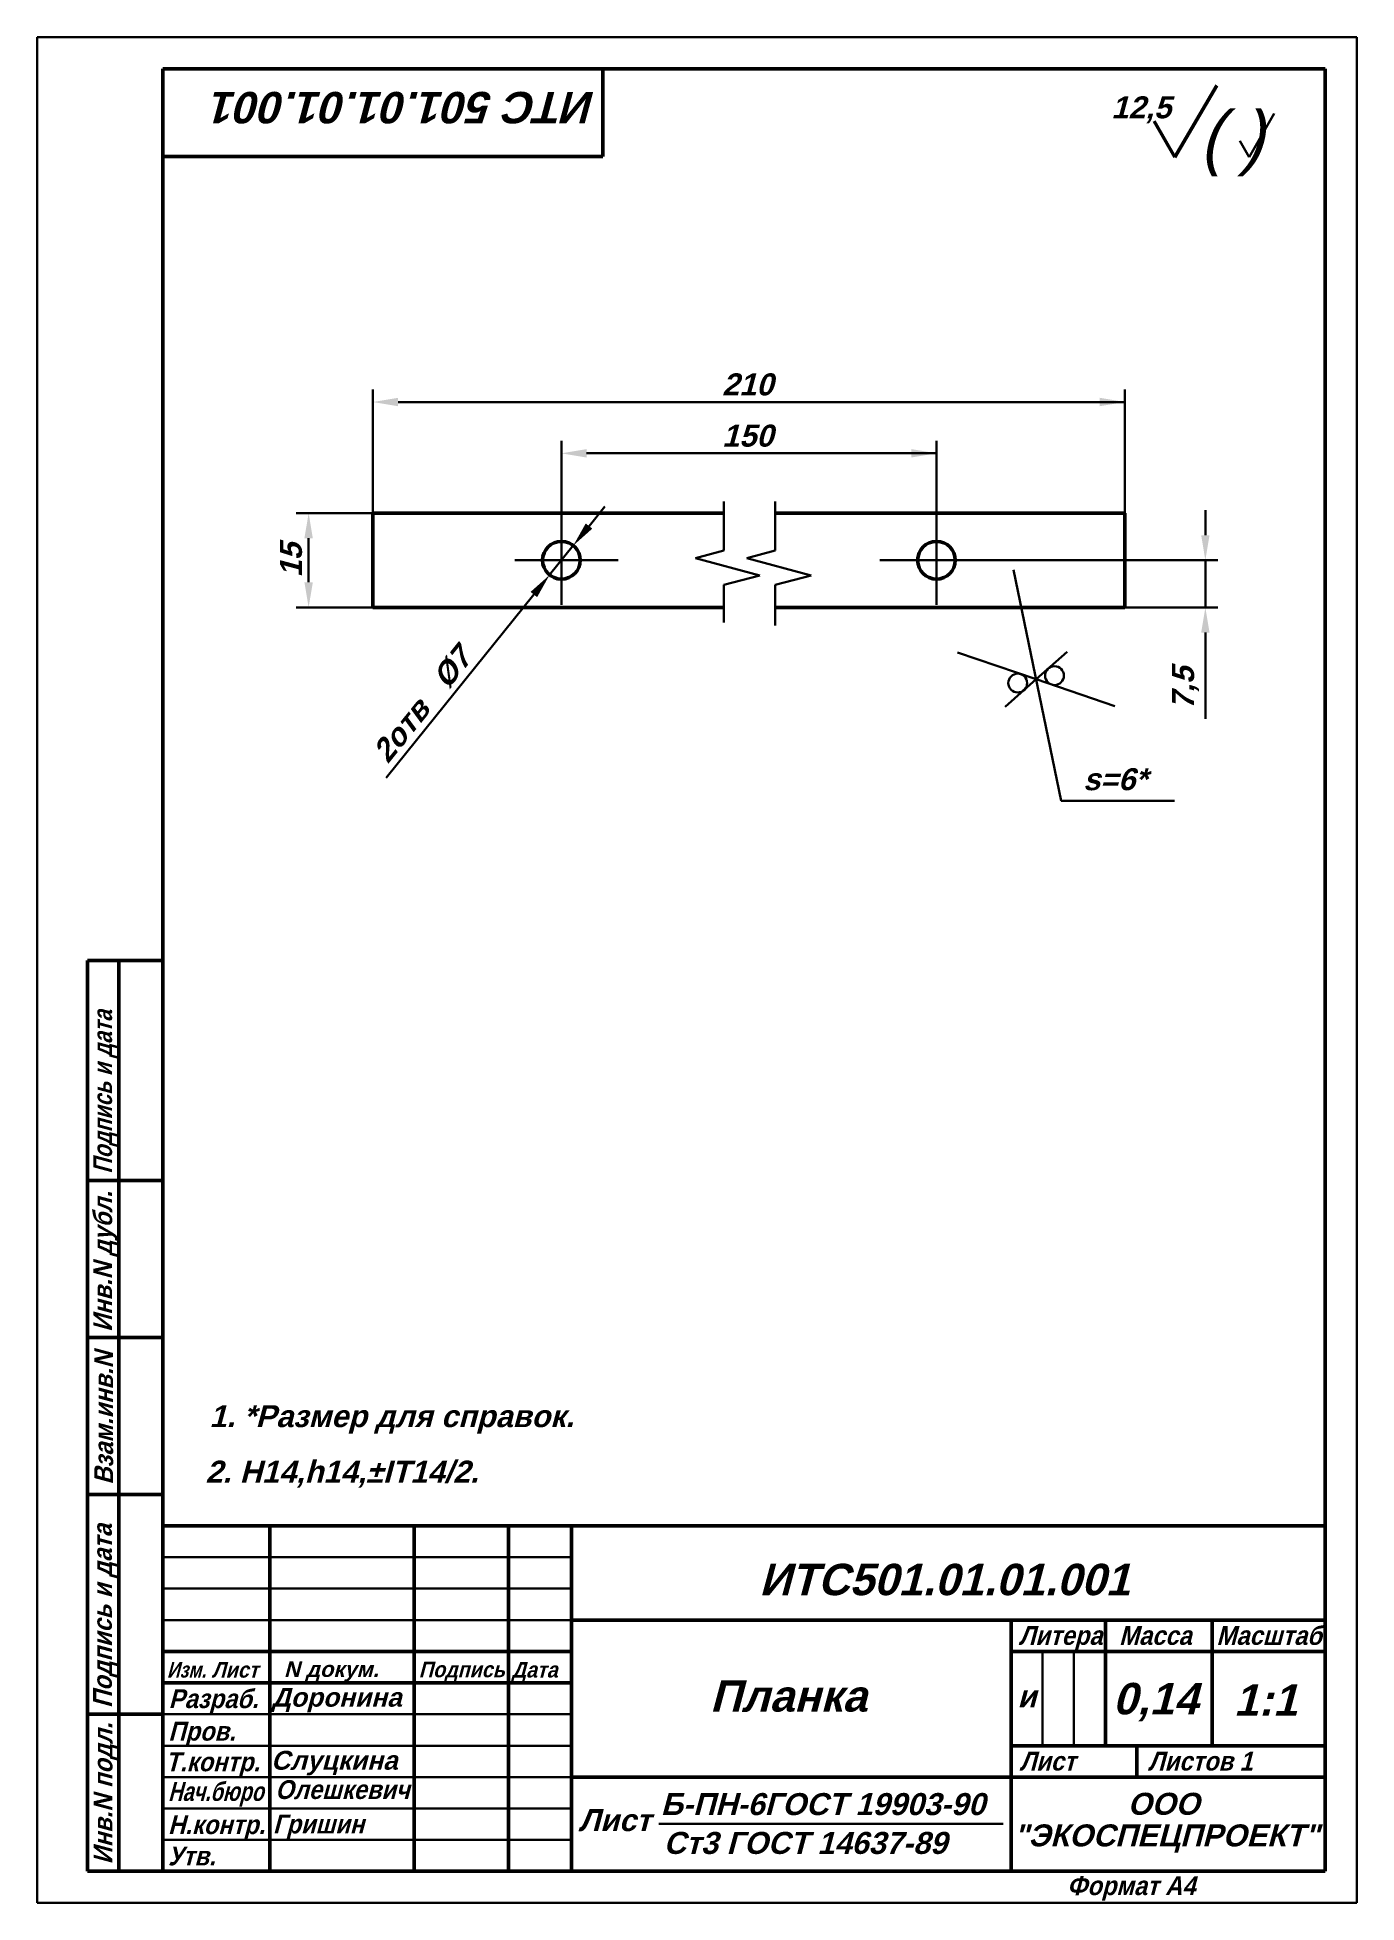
# Model space of a CAD drawing. Header units: millimetres. Extents: x 1168 to 1378, y 297 to 594.
import ezdxf

# ---------------------------------------------------------------- set-up
doc = ezdxf.new("R2010")
doc.units = ezdxf.units.MM
doc.linetypes.add('CENTER2', pattern=[28.575, 19.05, -3.175, 3.175, -3.175])
doc.layers.get('0').update_dxf_attribs({"lineweight": 30})
doc.layers.add('Layer1', color=5, linetype='Continuous', lineweight=50)
doc.styles.add('RUSS', font='RUSS.SHX', dxfattribs={"oblique": 15, "height": 3})
doc.styles.get("Standard").update_dxf_attribs({"font": '', "oblique": 15, "height": 3.5})
doc.styles.get('Standard').set_extended_font_data('Arial Cyr', bold=True)
doc.dimstyles.new('SAY', dxfattribs={"dimtxt": 3.5, "dimasz": 4, "dimexe": 2, "dimexo": 0, "dimgap": 1, "dimtad": 1, "dimlfac": -1, "dimzin": 12, "dimtxsty": 'Standard', "dimcen": 0, "dimclrd": 256, "dimclre": 256, "dimclrt": 256, "dimadec": 0, "dimazin": 0, "dimtfac": 1, "dimtmove": 0, "dimatfit": 3, "dimfxl": 0, "dimtolj": 1, "dimlwd": -1, "dimlwe": -1, "dimarcsym": 0})

# ---------------------------------------------------------------- blocks, each defined once
blk = doc.blocks.new('*D96')
for p, q in [((1255.56, 516.19), (1258.07, 519.3)), ((1253.05, 513.07), (1249.29, 508.4)), ((1223.26, 476.08), (1246.78, 505.28))]:
    blk.add_line(p, q)
at = {"lineweight": 30}
for points in [[(1255.04, 516.6), (1256.08, 515.77), (1253.05, 513.07)], [(1246.26, 505.7), (1247.3, 504.86), (1249.29, 508.4)]]:
    blk.add_solid(points, dxfattribs=at)
at = {"layer": 'Defpoints', "color": 0, "lineweight": 30}
for p in [(1253.05, 513.07), (1249.29, 508.4)]:
    blk.add_point(p, dxfattribs=at)
at = {"lineweight": 30, "insert": (1229.05, 487.72), "char_height": 3.5, "attachment_point": 5, "rotation": 51.1553}
blk.add_mtext('\\A1;2отв   %%C7', dxfattribs=at)
blk = doc.blocks.new('*D181')
for p, q in [((1353.66, 514.73), (1353.66, 518.73)), ((1318.27, 510.73), (1355.66, 510.73)), ((1353.66, 510.73), (1353.66, 503.23)), ((1340.86, 503.23), (1355.66, 503.23)), ((1353.66, 499.23), (1353.66, 485.47))]:
    blk.add_line(p, q)
at = {"lineweight": 30}
for points in [[(1353, 514.73), (1354.33, 514.73), (1353.66, 510.73)], [(1353, 499.23), (1354.33, 499.23), (1353.66, 503.23)]]:
    blk.add_solid(points, dxfattribs=at)
at = {"layer": 'Defpoints', "color": 0, "lineweight": 30}
for p in [(1318.27, 510.73), (1340.86, 503.23), (1353.66, 503.23)]:
    blk.add_point(p, dxfattribs=at)
at = {"lineweight": 50, "insert": (1350.52, 490.35), "char_height": 3.5, "attachment_point": 5, "rotation": 90}
blk.add_mtext('\\A1;7,5', dxfattribs=at)
blk = doc.blocks.new('*D182')
for p, q in [((1221.17, 518.23), (1208.93, 518.23)), ((1210.93, 507.23), (1210.93, 514.23)), ((1221.17, 503.23), (1208.93, 503.23))]:
    blk.add_line(p, q)
at = {"lineweight": 30}
for points in [[(1210.26, 514.23), (1211.6, 514.23), (1210.93, 518.23)], [(1210.26, 507.23), (1211.6, 507.23), (1210.93, 503.23)]]:
    blk.add_solid(points, dxfattribs=at)
at = {"layer": 'Defpoints', "color": 0, "lineweight": 30}
for p in [(1210.93, 518.23), (1221.17, 518.23), (1221.17, 503.23)]:
    blk.add_point(p, dxfattribs=at)
at = {"lineweight": 50, "insert": (1208.14, 510.73), "char_height": 3.5, "attachment_point": 5, "rotation": 90}
blk.add_mtext('\\A1;15', dxfattribs=at)

msp = doc.modelspace()

# ---------------------------------------------------------------- linework, layer by layer
for p, q in [((1167.748, 594), (1377.748, 594)), ((1167.748, 297), (1167.748, 594)), ((1167.748, 297), (1167.748, 594)), ((1377.748, 297), (1377.748, 594)), ((1377.748, 297), (1377.748, 594)), ((1377.748, 297), (1377.748, 594)), ((1360.625, 574.92), (1364.625, 581.848)), ((1360.625, 574.92), (1359.125, 577.518)), ((1221.167, 518.234), (1221.167, 537.932)), ((1340.865, 518.234), (1340.865, 537.932)), ((1340.865, 535.932), (1225.167, 535.932)), ((1251.167, 515.628), (1251.167, 529.764)), ((1310.865, 515.628), (1310.865, 529.764)), ((1310.865, 527.764), (1255.167, 527.764)), ((1277.04, 520.119), (1277.04, 512.273)), ((1285.213, 520.119), (1285.213, 512.273)), ((1272.519, 511.061), (1277.04, 512.273)), ((1272.519, 511.061), (1282.729, 508.326)), ((1280.692, 511.061), (1285.213, 512.273)), ((1280.692, 511.061), (1290.902, 508.326)), ((1282.729, 508.326), (1277.04, 506.801)), ((1290.902, 508.326), (1285.213, 506.801)), ((1277.04, 506.801), (1277.04, 500.828)), ((1285.213, 506.801), (1285.213, 500.339)), ((1187.748, 352), (1252.748, 352)), ((1187.748, 347), (1252.748, 347)), ((1187.748, 342), (1252.748, 342)), ((1327.748, 322), (1327.748, 337)), ((1332.748, 322), (1332.748, 337)), ((1187.748, 327), (1252.748, 327)), ((1187.748, 322), (1252.748, 322)), ((1187.748, 317), (1252.748, 317)), ((1187.748, 312), (1252.748, 312)), ((1266.653, 309.581), (1321.458, 309.581)), ((1187.748, 307), (1252.748, 307)), ((1167.748, 297), (1377.748, 297))]:
    msp.add_line(p, q)
at = {"linetype": 'CENTER2', "lineweight": 30}
for p, q in [((1251.167, 518.128), (1251.167, 503.655)), ((1310.865, 518.128), (1310.865, 503.655)), ((1243.762, 510.734), (1260.203, 510.734)), ((1318.27, 510.734), (1301.829, 510.734))]:
    msp.add_line(p, q, dxfattribs=at)
at = {"lineweight": 30}
for p, q in [((1323.132, 509.235), (1330.71, 472.415)), ((1330.71, 472.415), (1348.766, 472.415))]:
    msp.add_line(p, q, dxfattribs=at)
at = {"color": 5, "lineweight": 50}
for centre in [(1251.167, 510.734), (1310.865, 510.734)]:
    msp.add_circle(centre, 3, dxfattribs=at)
at = {"lineweight": 30}
for centre in [(1329.651, 492.368), (1323.798, 491.189)]:
    msp.add_circle(centre, 1.5, dxfattribs=at)
for points in [[(1225.167, 536.599), (1225.167, 535.265), (1221.167, 535.932)], [(1336.865, 536.599), (1336.865, 535.265), (1340.865, 535.932)], [(1255.167, 528.43), (1255.167, 527.097), (1251.167, 527.764)], [(1306.865, 528.43), (1306.865, 527.097), (1310.865, 527.764)]]:
    msp.add_solid(points, dxfattribs=at)
at = {"layer": 'Layer1'}
for p, q in [((1372.748, 589), (1187.748, 589)), ((1187.748, 589), (1187.748, 302)), ((1257.748, 575), (1257.748, 589)), ((1372.748, 302), (1372.748, 589)), ((1348.8, 574.92), (1355.473, 586.327)), ((1348.8, 574.92), (1345.507, 580.623)), ((1187.748, 575), (1257.748, 575)), ((1221.167, 518.234), (1221.167, 503.234)), ((1277.04, 518.234), (1221.167, 518.234)), ((1340.865, 518.234), (1285.213, 518.234)), ((1340.865, 518.234), (1340.865, 503.234)), ((1277.04, 503.234), (1221.167, 503.234)), ((1340.865, 503.234), (1285.213, 503.234)), ((1175.748, 302), (1175.748, 447)), ((1175.748, 447), (1187.748, 447)), ((1180.748, 302), (1180.748, 447)), ((1175.748, 412), (1187.748, 412)), ((1175.748, 387), (1187.748, 387)), ((1175.748, 362), (1187.748, 362)), ((1187.748, 357), (1372.748, 357)), ((1204.748, 302), (1204.748, 357)), ((1227.748, 302), (1227.748, 357)), ((1242.748, 302), (1242.748, 357)), ((1252.748, 302), (1252.748, 357)), ((1252.748, 342), (1372.748, 342)), ((1322.748, 302), (1322.748, 342)), ((1337.748, 322), (1337.748, 342)), ((1354.748, 322), (1354.748, 342)), ((1187.748, 337), (1252.748, 337)), ((1322.748, 337), (1372.748, 337)), ((1187.748, 332), (1252.748, 332)), ((1175.748, 327), (1187.748, 327)), ((1322.748, 322), (1372.748, 322)), ((1342.748, 317), (1342.748, 322)), ((1252.748, 317), (1372.748, 317)), ((1175.748, 302), (1372.748, 302))]:
    msp.add_line(p, q, dxfattribs=at)
at = {"layer": 'Layer1', "color": 0, "lineweight": 30}
for q in [(1314.212, 496.032), (1331.654, 496.147), (1321.796, 487.41), (1339.238, 487.525)]:
    msp.add_line((1326.725, 491.779), q, dxfattribs=at)

# ---------------------------------------------------------------- texts
at = {"oblique": 15}
for s, height, p in [('12,5', 3.5, (1338.676, 581.102)), ('1. *Размер для справок.', 3.5, (1195.136, 372.714)), ('2. H14,h14,%%pIT14/2.', 3.5, (1194.52, 363.878)), ('N докум.', 2.5, (1207.002, 332.943)), ('Доронина', 3, (1205.084, 328.208)), ('Планка', 5, (1274.809, 327.42)), ('и', 3.5, (1323.74, 328.101)), ('0,14', 5, (1338.916, 326.991)), ('1:1', 5, (1358.189, 326.772)), ('Слуцкина', 3, (1204.944, 318.173)), ('ООО', 3.5, (1341.297, 310.997)), ('"ЭКОСПЕЦПРОЕКТ"', 3.5, (1323.164, 305.964))]:
    msp.add_text(s, height=height, dxfattribs=at).set_placement(p)
at = {"style": 'RUSS', "oblique": 15}
msp.add_text('( ) ', height=8, dxfattribs=at).set_placement((1352.754, 574.275))
at = {"lineweight": 30, "oblique": 15}
msp.add_text('s=6*', height=3.5, dxfattribs=at).set_placement((1334.203, 474.126))
at = {"oblique": 15}
for s, width, p in [('Подпись и дата', 0.8, (1179.64, 413.069)), ('Инв.N дубл.', 0.9, (1179.649, 387.881)), ('Взам.инв.N', 0.9, (1179.816, 363.56)), ('Подпись и дата', 0.9, (1179.61, 328.005)), ('Инв.N подл.', 0.9, (1179.698, 303.114))]:
    msp.add_text(s, height=3, rotation=90, dxfattribs=dict(at, width=width)).set_placement(p)
for s, height, width, p in [('Литера', 3, 0.9, (1323.944, 338.05)), ('Масса', 3, 0.9, (1339.927, 338.05)), ('Масштаб', 3, 0.9, (1355.427, 338.05)), ('Изм.', 2.5, 0.8, (1188.377, 332.835)), ('Лист', 2.5, 0.9, (1195.494, 332.833)), ('Подпись', 2.5, 0.9, (1228.458, 332.886)), ('Дата', 2.5, 0.9, (1243.273, 332.844)), ('Разраб.', 3, 0.9, (1188.654, 327.983)), ('Пров.', 3, 0.9, (1188.6, 322.805)), ('Т.контр.', 3, 0.9, (1188.144, 317.925)), ('Лист', 3, 0.9, (1324.075, 318.04)), ('Листов 1', 3, 0.9, (1344.513, 318.04)), ('Нач.бюро', 3, 0.75, (1188.566, 313.206)), ('Олешкевич', 3, 0.9, (1205.613, 313.511)), ('Н.контр.', 3, 0.9, (1188.552, 307.925)), ('Гришин', 3, 0.9, (1205.25, 308.028)), ('Утв.', 3, 0.9, (1188.542, 302.937)), ('Формат А4', 3, 0.9, (1331.635, 298.205))]:
    msp.add_text(s, height=height, dxfattribs=dict(at, width=width)).set_placement(p)
at = {"color": 5, "oblique": 15}
for s, p in [('Лист', (1253.877, 308.397)), ('Б-ПН-6ГОСТ 19903-90', (1266.971, 310.951)), ('Ст3 ГОСТ 14637-89', (1267.437, 304.765))]:
    msp.add_text(s, height=3.5, dxfattribs=at).set_placement(p)
at = {"lineweight": 30, "char_height": 3.5, "attachment_point": 5}
for s, insert in [('\\A1;210', (1280.812, 538.719)), ('\\A1;150', (1280.812, 530.551))]:
    msp.add_mtext(s, dxfattribs=dict(at, insert=insert))
at = {"layer": 'Layer1', "oblique": 15}
msp.add_text('ИТС 501.01.01.001', height=5, rotation=180, dxfattribs=at).set_placement((1256.686, 585.306))
msp.add_text('ИТС501.01.01.001', height=5, dxfattribs=at).set_placement((1282.659, 345.956))

# ---------------------------------------------------------------- dimensions: what is measured, and where the dimension line sits
at = {"color": 5, "lineweight": 50}
for base, p1, p2, picture, middle in [((1210.931, 518.234), (1221.167, 503.234), (1221.167, 518.234), '*D182', (1208.144, 510.734)), ((1353.663, 503.234), (1318.27, 510.734), (1340.865, 503.234), '*D181', (1350.523, 490.35))]:
    dim = msp.add_linear_dim(base=base, p1=p1, p2=p2, angle=90, dimstyle='SAY', dxfattribs=at)
    dim.commit()
    dim.dimension.update_dxf_attribs({"geometry": picture, "text_midpoint": middle})
at = {"lineweight": 30}
dim = msp.add_diameter_dim_2p(p1=(1253.049, 513.071), p2=(1249.286, 508.398), text='2отв   %%C7', dimstyle='SAY', dxfattribs=at)
dim.commit()
dim.dimension.update_dxf_attribs({"geometry": '*D96', "text_midpoint": (1231.224, 485.969), "dimtype": 163})

doc.saveas('drawing.dxf')
